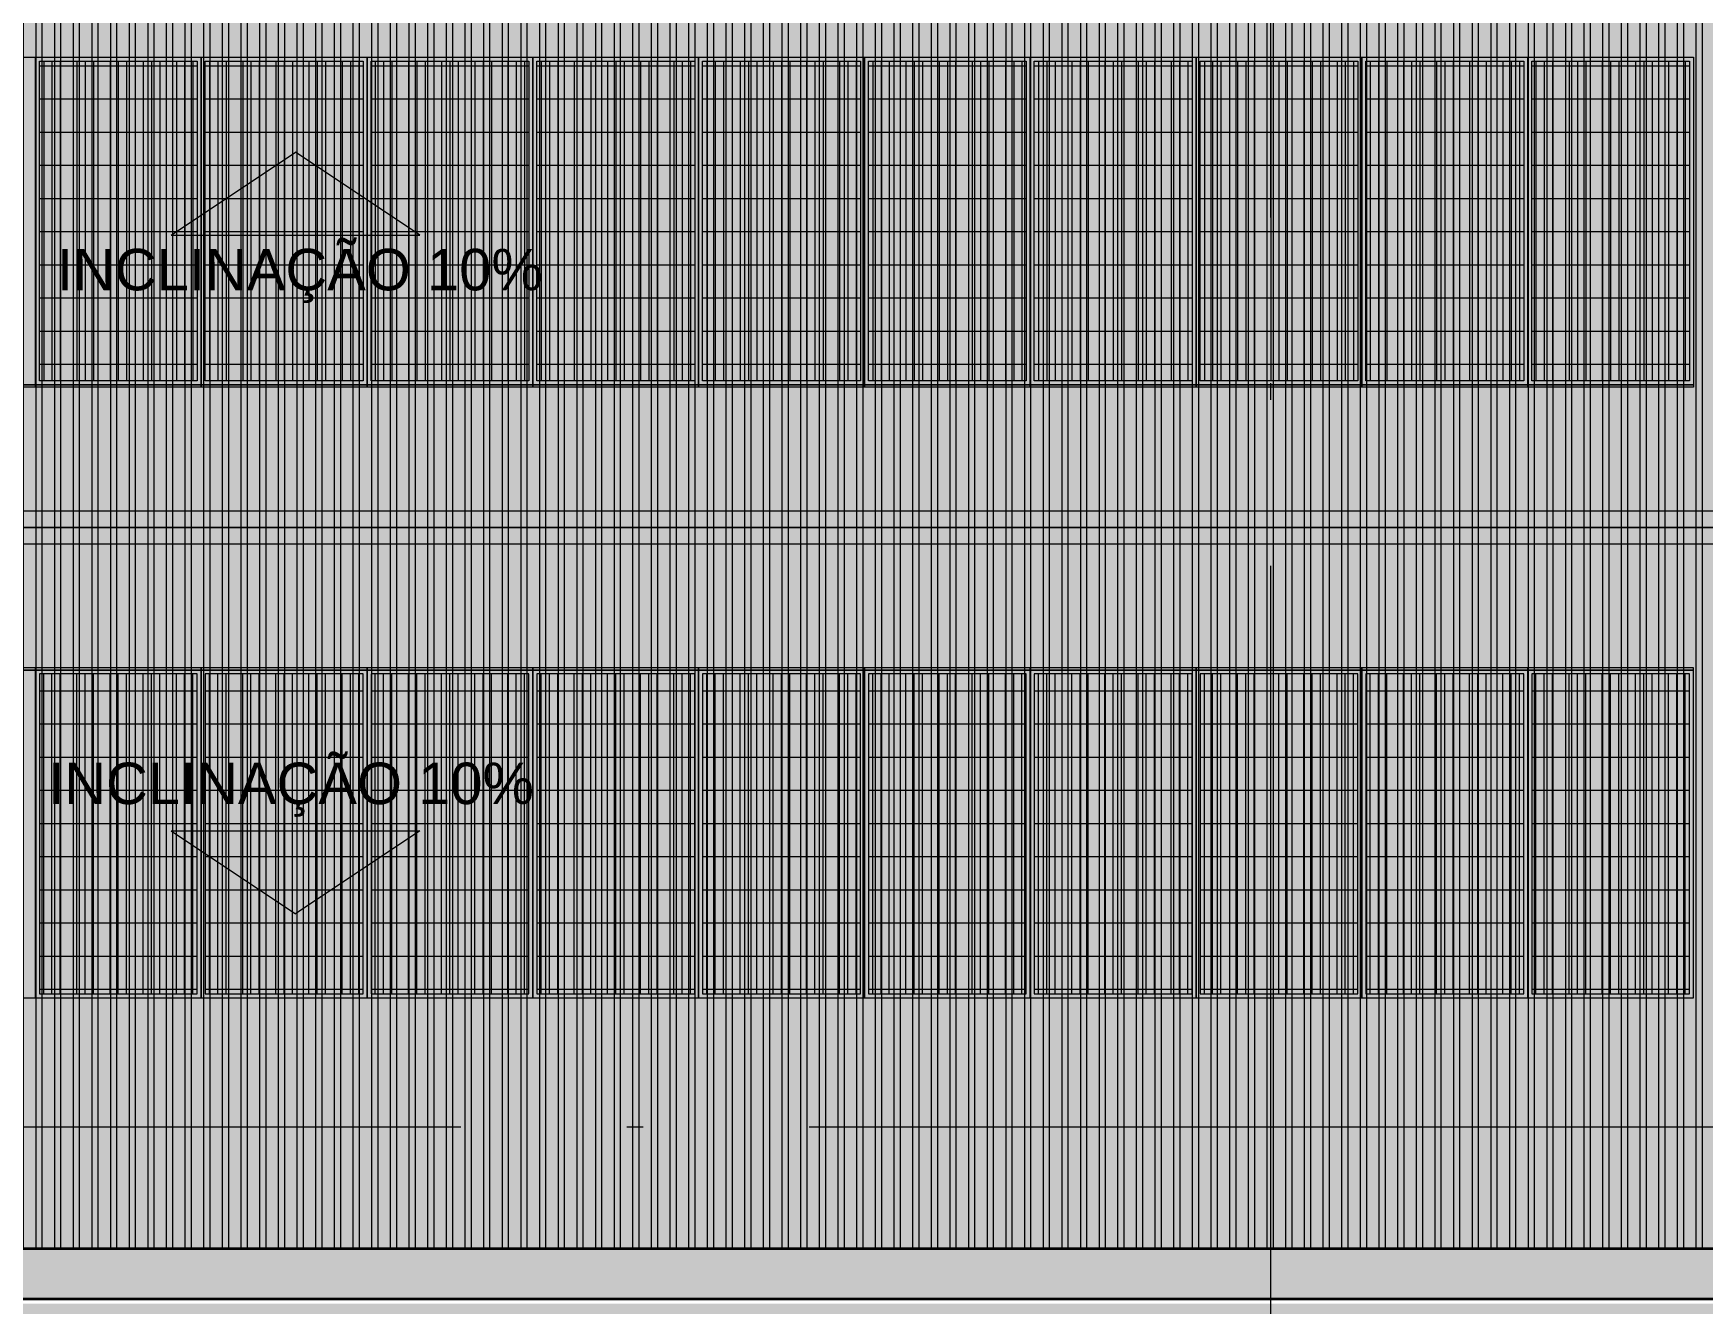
# Model space of a CAD drawing. Header units: metres. Extents: x -77 to -16.6, y -68.5 to -27.7.
# Drawn here: x -57.09 to -47.02, y -56.63 to -48.97 of the extents above; entities that cross this region are included whole.
import ezdxf

# ---------------------------------------------------------------- set-up
doc = ezdxf.new("R2010")
doc.units = ezdxf.units.M
doc.header["$MEASUREMENT"] = 0
doc.linetypes.add('Dot & Dashed', pattern=[0.012, 0.01, -0.001, 0, -0.001])
doc.linetypes.add('Wipeout_Contour', pattern=[1, 0, -1])
for name, color, linetype, lineweight in [('01_PLANTA COBERTURA_5_ESTRUTURA-COB.EST_Caneta_No__1', 7, 'Continuous', 35), ('01_PLANTA COBERTURA_5_ESTRUTURA-COB.EST_Caneta_No__15', 9, 'Continuous', 0), ('01_PLANTA COBERTURA_5_ESTRUTURA-COB.EST_Caneta_No__241', 7, 'Continuous', 13), ('01_PLANTA COBERTURA_5_ESTRUTURA-COB.EST_Caneta_No__98', 7, 'Continuous', 0), ('01_PLANTA COBERTURA_5_LAJES.EST_Caneta_No__96', 252, 'Continuous', 0), ('01_PLANTA COBERTURA_5_LAJES.EST_Caneta_No__99', 7, 'Continuous', 20), ('01_PLANTA COBERTURA_5_PAREDE CONSTRUIR_Caneta_No__241', 7, 'Continuous', 13)]:
    doc.layers.add(name, color=color, linetype=linetype, lineweight=lineweight)
for name, color, linetype, lineweight, true_color in [('01_PLANTA COBERTURA_5_ESTRUTURA-COB.EST_Caneta_No__13', 7, 'Continuous', 0, 0xaaaaaa), ('01_PLANTA COBERTURA_5_ESTRUTURA-COB.EST_Caneta_No__19', 7, 'Continuous', 0, 0xe9e9e9), ('01_PLANTA COBERTURA_5_ESTRUTURA-COB.EST_Caneta_No__9', 7, 'Continuous', 5, 0x020202), ('01_PLANTA COBERTURA_5_LAJES.EST_Caneta_No__18', 7, 'Continuous', 0, 0xdfdfdf), ('01_PLANTA COBERTURA_5_LAJES.EST_Caneta_No__19', 7, 'Continuous', 0, 0xe9e9e9)]:
    doc.layers.add(name, color=color, linetype=linetype, lineweight=lineweight, true_color=true_color)
doc.layers.add('01_PLANTA COBERTURA_5_PAREDE CONSTRUIR', color=7, linetype='Continuous')
doc.styles.add('GENERATED_STYLE_1', font='arial.ttf')
pattern_1 = [(90, (0, 0), (-0.1125, 0), []), (90, (-0.0375, 2e-18), (-0.1125, 0), [])]

msp = doc.modelspace()

# ---------------------------------------------------------------- hatches: boundary and pattern name
at = {"layer": '01_PLANTA COBERTURA_5_ESTRUTURA-COB.EST_Caneta_No__13', "linetype": 'Continuous', "lineweight": 0, "true_color": 0xaaaaaa}
h = msp.add_hatch(dxfattribs=at)
h.set_pattern_fill('Telha_cobertura_02_0005', color=253, style=0, pattern_type=2)
h.set_pattern_definition(pattern_1)
h.paths.add_polyline_path([(-45.814, -47.6), (-66.314, -47.6), (-66.314, -51.95), (-45.814, -51.95), (-45.814, -50.652), (-44.214, -50.652), (-44.214, -47.6)])
h = msp.add_hatch(dxfattribs=at)
h.set_pattern_fill('Telha_cobertura_02_0005', color=253, style=0, pattern_type=2)
h.set_pattern_definition(pattern_1)
h.paths.add_polyline_path([(-66.314, -51.95), (-66.314, -56.301), (-45.814, -56.301), (-44.214, -56.301), (-44.214, -52.551), (-45.814, -52.551), (-45.814, -51.95)])
at = {"layer": '01_PLANTA COBERTURA_5_ESTRUTURA-COB.EST_Caneta_No__15', "linetype": 'Continuous', "lineweight": 0}
for points in [[(-56.261, -50.188), (-54.761, -50.188), (-55.511, -49.688)], [(-56.261, -53.78), (-55.511, -54.28), (-54.761, -53.78)]]:
    msp.add_hatch(color=9, dxfattribs=at).paths.add_polyline_path(points)
at = {"layer": '01_PLANTA COBERTURA_5_ESTRUTURA-COB.EST_Caneta_No__19', "linetype": 'Continuous', "lineweight": 0, "true_color": 0xe9e9e9}
msp.add_hatch(color=254, dxfattribs=at).paths.add_polyline_path([(-66.314, -51.85), (-66.314, -52.05), (-45.814, -52.05), (-45.814, -51.85)])
at = {"layer": '01_PLANTA COBERTURA_5_LAJES.EST_Caneta_No__18', "linetype": 'Continuous', "lineweight": 0, "true_color": 0xdfdfdf}
h = msp.add_hatch(dxfattribs=at)
h.set_pattern_fill('Piso_Externo__0005', color=254, style=0, pattern_type=2)
h.set_pattern_definition([(45, (0, 0.6), (-0.1909188, 0.1909188), [0, -0.18, 0, -0.27]), (110, (0.6, 0.6), (0.253717, 0.09234544), [0, -0.132, 0, -0.228])])
h.paths.add_polyline_path([(-76.514, -65.102), (-73.814, -65.102, -0.414214), (-75.814, -67.102), (-66.814, -67.102, -0.414214), (-68.814, -65.102), (-68.814, -62.301), (-68.814, -45.4, -0.414214), (-66.514, -43.1), (-65.914, -43.1), (-65.914, -42.3), (-66.514, -42.3), (-66.514, -38.204), (-65.114, -38.204), (-65.114, -36.704), (-66.514, -36.704), (-66.514, -32.6), (-65.114, -32.6), (-56.714, -32.6), (-53.814, -32.6), (-44.014, -32.6), (-44.014, -42.3), (-53.814, -42.3), (-53.814, -47.1), (-44.014, -47.1), (-44.014, -50.852), (-45.614, -50.852), (-45.614, -52.351), (-44.014, -52.351), (-44.014, -60.301), (-48.916, -60.301), (-48.916, -61.101), (-44.361, -61.101), (-44.361, -67.102), (-44.014, -67.102), (-41.514, -67.102), (-41.514, -28.102), (-41.714, -28.102), (-41.714, -60.301), (-43.014, -60.301), (-43.014, -30.002), (-66.514, -30.002), (-66.514, -28.102), (-76.514, -28.102)])
h.paths.add_polyline_path([(-73.814, -45.102), (-76.314, -45.102), (-76.314, -43.089), (-75.798, -43.091, -0.414214), (-73.814, -45.088)], flags=0)
h.paths.add_polyline_path([(-73.814, -45.585, -0.009328), (-73.814, -45.66)], flags=0)
h.paths.add_polyline_path([(-52.814, -46.3), (-52.814, -43.1), (-44.014, -43.1), (-44.014, -46.3)], flags=0)
h.paths.add_polyline_path([(-67.714, -34.1), (-76.314, -34.1), (-76.314, -32.6), (-67.714, -32.6)], flags=0)
at = {"layer": '01_PLANTA COBERTURA_5_LAJES.EST_Caneta_No__19', "linetype": 'Continuous', "lineweight": 0, "true_color": 0xefefef}
msp.add_hatch(color=7, dxfattribs=at).paths.add_polyline_path([(-64.914, -47.3), (-66.314, -47.3), (-66.314, -60.101), (-56.514, -60.101), (-44.214, -60.101), (-44.214, -56.801), (-44.214, -52.552), (-45.814, -52.552), (-45.814, -50.652), (-44.214, -50.652), (-44.214, -47.3), (-45.814, -47.3), (-54.014, -47.3), (-54.014, -42.1), (-44.214, -42.1), (-44.214, -32.8), (-54.014, -32.8), (-56.514, -32.8), (-56.714, -32.8), (-64.914, -32.8), (-66.314, -32.8), (-66.314, -36.504), (-64.914, -36.504), (-64.914, -38.404), (-66.314, -38.404), (-66.314, -42.1), (-64.914, -42.1)])

# ---------------------------------------------------------------- linework, layer by layer
at = {"layer": '01_PLANTA COBERTURA_5_ESTRUTURA-COB.EST_Caneta_No__241', "color": 7, "linetype": 'Continuous', "lineweight": 13, "ltscale": 1000}
for p, q in [((-66.314, -51.85), (-45.814, -51.85)), ((-66.314, -52.05), (-45.814, -52.05))]:
    msp.add_line(p, q, dxfattribs=at)
at = {"layer": '01_PLANTA COBERTURA_5_ESTRUTURA-COB.EST_Caneta_No__9', "color": 18, "linetype": 'Continuous', "lineweight": 5, "ltscale": 1000, "true_color": 0x020202, "flags": 128}
for points in [[(-45.814, -47.6), (-66.314, -47.6), (-66.314, -51.95), (-45.814, -51.95), (-45.814, -50.652), (-44.214, -50.652), (-44.214, -47.6)], [(-66.314, -51.95), (-66.314, -56.301), (-45.814, -56.301), (-44.214, -56.301), (-44.214, -52.551), (-45.814, -52.551), (-45.814, -51.95)]]:
    msp.add_lwpolyline(points, close=True, dxfattribs=at)
at = {"layer": '01_PLANTA COBERTURA_5_ESTRUTURA-COB.EST_Caneta_No__98', "color": 7, "linetype": 'Continuous', "lineweight": 0, "ltscale": 1000}
for p, q in [((-56.261, -50.188), (-55.511, -49.688)), ((-54.761, -50.188), (-55.511, -49.688)), ((-56.261, -50.188), (-54.761, -50.188)), ((-56.261, -53.78), (-54.761, -53.78)), ((-56.261, -53.78), (-55.511, -54.28)), ((-54.761, -53.78), (-55.511, -54.28))]:
    msp.add_line(p, q, dxfattribs=at)
at = {"layer": '01_PLANTA COBERTURA_5_LAJES.EST_Caneta_No__96', "color": 252, "linetype": 'Continuous', "lineweight": 0, "ltscale": 1000}
for p, q in [((-57.055, -49.166), (-56.103, -49.166)), ((-57.029, -49.138), (-57.029, -51.066)), ((-56.979, -49.138), (-56.979, -51.066)), ((-56.929, -49.138), (-56.929, -51.066)), ((-56.829, -49.138), (-56.829, -51.066)), ((-56.779, -49.138), (-56.779, -51.066)), ((-56.729, -49.138), (-56.729, -51.066)), ((-56.629, -49.138), (-56.629, -51.066)), ((-56.579, -49.138), (-56.579, -51.066)), ((-56.529, -49.138), (-56.529, -51.066)), ((-56.429, -49.138), (-56.429, -51.066)), ((-56.379, -49.138), (-56.379, -51.066)), ((-56.329, -49.138), (-56.329, -51.066)), ((-56.229, -49.138), (-56.229, -51.066)), ((-56.179, -49.138), (-56.179, -51.066)), ((-56.129, -49.138), (-56.129, -51.066)), ((-56.055, -49.166), (-55.103, -49.166)), ((-56.029, -49.138), (-56.029, -51.066)), ((-55.979, -49.138), (-55.979, -51.066)), ((-55.929, -49.138), (-55.929, -51.066)), ((-55.829, -49.138), (-55.829, -51.066)), ((-55.779, -49.138), (-55.779, -51.066)), ((-55.729, -49.138), (-55.729, -51.066)), ((-55.629, -49.138), (-55.629, -51.066)), ((-55.579, -49.138), (-55.579, -51.066)), ((-55.529, -49.138), (-55.529, -51.066)), ((-55.429, -49.138), (-55.429, -51.066)), ((-55.379, -49.138), (-55.379, -51.066)), ((-55.329, -49.138), (-55.329, -51.066)), ((-55.229, -49.138), (-55.229, -51.066)), ((-55.179, -49.138), (-55.179, -51.066)), ((-55.129, -49.138), (-55.129, -51.066)), ((-55.055, -49.166), (-54.103, -49.166)), ((-55.029, -49.138), (-55.029, -51.066)), ((-54.979, -49.138), (-54.979, -51.066)), ((-54.929, -49.138), (-54.929, -51.066)), ((-54.829, -49.138), (-54.829, -51.066)), ((-54.779, -49.138), (-54.779, -51.066)), ((-54.729, -49.138), (-54.729, -51.066)), ((-54.629, -49.138), (-54.629, -51.066)), ((-54.579, -49.138), (-54.579, -51.066)), ((-54.529, -49.138), (-54.529, -51.066)), ((-54.429, -49.138), (-54.429, -51.066)), ((-54.379, -49.138), (-54.379, -51.066)), ((-54.329, -49.138), (-54.329, -51.066)), ((-54.229, -49.138), (-54.229, -51.066)), ((-54.179, -49.138), (-54.179, -51.066)), ((-54.129, -49.138), (-54.129, -51.066)), ((-54.055, -49.166), (-53.103, -49.166)), ((-54.029, -49.138), (-54.029, -51.066)), ((-53.979, -49.138), (-53.979, -51.066)), ((-53.929, -49.138), (-53.929, -51.066)), ((-53.829, -49.138), (-53.829, -51.066)), ((-53.779, -49.138), (-53.779, -51.066)), ((-53.729, -49.138), (-53.729, -51.066)), ((-53.629, -49.138), (-53.629, -51.066)), ((-53.579, -49.138), (-53.579, -51.066)), ((-53.529, -49.138), (-53.529, -51.066)), ((-53.429, -49.138), (-53.429, -51.066)), ((-53.379, -49.138), (-53.379, -51.066)), ((-53.329, -49.138), (-53.329, -51.066)), ((-53.229, -49.138), (-53.229, -51.066)), ((-53.179, -49.138), (-53.179, -51.066)), ((-53.129, -49.138), (-53.129, -51.066)), ((-53.055, -49.166), (-52.103, -49.166)), ((-53.029, -49.138), (-53.029, -51.066)), ((-52.979, -49.138), (-52.979, -51.066)), ((-52.929, -49.138), (-52.929, -51.066)), ((-52.829, -49.138), (-52.829, -51.066)), ((-52.779, -49.138), (-52.779, -51.066)), ((-52.729, -49.138), (-52.729, -51.066)), ((-52.629, -49.138), (-52.629, -51.066)), ((-52.579, -49.138), (-52.579, -51.066)), ((-52.529, -49.138), (-52.529, -51.066)), ((-52.429, -49.138), (-52.429, -51.066)), ((-52.379, -49.138), (-52.379, -51.066)), ((-52.329, -49.138), (-52.329, -51.066)), ((-52.229, -49.138), (-52.229, -51.066)), ((-52.179, -49.138), (-52.179, -51.066)), ((-52.129, -49.138), (-52.129, -51.066)), ((-52.055, -49.166), (-51.103, -49.166)), ((-52.029, -49.138), (-52.029, -51.066)), ((-51.979, -49.138), (-51.979, -51.066)), ((-51.929, -49.138), (-51.929, -51.066)), ((-51.829, -49.138), (-51.829, -51.066)), ((-51.779, -49.138), (-51.779, -51.066)), ((-51.729, -49.138), (-51.729, -51.066)), ((-51.629, -49.138), (-51.629, -51.066)), ((-51.579, -49.138), (-51.579, -51.066)), ((-51.529, -49.138), (-51.529, -51.066)), ((-51.429, -49.138), (-51.429, -51.066)), ((-51.379, -49.138), (-51.379, -51.066)), ((-51.329, -49.138), (-51.329, -51.066)), ((-51.229, -49.138), (-51.229, -51.066)), ((-51.179, -49.138), (-51.179, -51.066)), ((-51.129, -49.138), (-51.129, -51.066)), ((-51.055, -49.166), (-50.103, -49.166)), ((-51.029, -49.138), (-51.029, -51.066)), ((-50.979, -49.138), (-50.979, -51.066)), ((-50.929, -49.138), (-50.929, -51.066)), ((-50.829, -49.138), (-50.829, -51.066)), ((-50.779, -49.138), (-50.779, -51.066)), ((-50.729, -49.138), (-50.729, -51.066)), ((-50.629, -49.138), (-50.629, -51.066)), ((-50.579, -49.138), (-50.579, -51.066)), ((-50.529, -49.138), (-50.529, -51.066)), ((-50.429, -49.138), (-50.429, -51.066)), ((-50.379, -49.138), (-50.379, -51.066)), ((-50.329, -49.138), (-50.329, -51.066)), ((-50.229, -49.138), (-50.229, -51.066)), ((-50.179, -49.138), (-50.179, -51.066)), ((-50.129, -49.138), (-50.129, -51.066)), ((-50.055, -49.166), (-49.103, -49.166)), ((-50.029, -49.138), (-50.029, -51.066)), ((-49.979, -49.138), (-49.979, -51.066)), ((-49.929, -49.138), (-49.929, -51.066)), ((-49.829, -49.138), (-49.829, -51.066)), ((-49.779, -49.138), (-49.779, -51.066)), ((-49.729, -49.138), (-49.729, -51.066)), ((-49.629, -49.138), (-49.629, -51.066)), ((-49.579, -49.138), (-49.579, -51.066)), ((-49.529, -49.138), (-49.529, -51.066)), ((-49.429, -49.138), (-49.429, -51.066)), ((-49.379, -49.138), (-49.379, -51.066)), ((-49.329, -49.138), (-49.329, -51.066)), ((-49.229, -49.138), (-49.229, -51.066)), ((-49.179, -49.138), (-49.179, -51.066)), ((-49.129, -49.138), (-49.129, -51.066)), ((-49.055, -49.166), (-48.103, -49.166)), ((-49.029, -49.138), (-49.029, -51.066)), ((-48.979, -49.138), (-48.979, -51.066)), ((-48.929, -49.138), (-48.929, -51.066)), ((-48.829, -49.138), (-48.829, -51.066)), ((-48.779, -49.138), (-48.779, -51.066)), ((-48.729, -49.138), (-48.729, -51.066)), ((-48.629, -49.138), (-48.629, -51.066)), ((-48.579, -49.138), (-48.579, -51.066)), ((-48.529, -49.138), (-48.529, -51.066)), ((-48.429, -49.138), (-48.429, -51.066)), ((-48.379, -49.138), (-48.379, -51.066)), ((-48.329, -49.138), (-48.329, -51.066)), ((-48.229, -49.138), (-48.229, -51.066)), ((-48.179, -49.138), (-48.179, -51.066)), ((-48.129, -49.138), (-48.129, -51.066)), ((-48.055, -49.166), (-47.103, -49.166)), ((-48.029, -49.138), (-48.029, -51.066)), ((-47.979, -49.138), (-47.979, -51.066)), ((-47.929, -49.138), (-47.929, -51.066)), ((-47.829, -49.138), (-47.829, -51.066)), ((-47.779, -49.138), (-47.779, -51.066)), ((-47.729, -49.138), (-47.729, -51.066)), ((-47.629, -49.138), (-47.629, -51.066)), ((-47.579, -49.138), (-47.579, -51.066)), ((-47.529, -49.138), (-47.529, -51.066)), ((-47.429, -49.138), (-47.429, -51.066)), ((-47.379, -49.138), (-47.379, -51.066)), ((-47.329, -49.138), (-47.329, -51.066)), ((-47.229, -49.138), (-47.229, -51.066)), ((-47.179, -49.138), (-47.179, -51.066)), ((-47.129, -49.138), (-47.129, -51.066)), ((-57.055, -49.366), (-56.103, -49.366)), ((-56.055, -49.366), (-55.103, -49.366)), ((-55.055, -49.366), (-54.103, -49.366)), ((-54.055, -49.366), (-53.103, -49.366)), ((-53.055, -49.366), (-52.103, -49.366)), ((-52.055, -49.366), (-51.103, -49.366)), ((-51.055, -49.366), (-50.103, -49.366)), ((-50.055, -49.366), (-49.103, -49.366)), ((-49.055, -49.366), (-48.103, -49.366)), ((-48.055, -49.366), (-47.103, -49.366)), ((-57.055, -49.566), (-56.103, -49.566)), ((-56.055, -49.566), (-55.103, -49.566)), ((-55.055, -49.566), (-54.103, -49.566)), ((-54.055, -49.566), (-53.103, -49.566)), ((-53.055, -49.566), (-52.103, -49.566)), ((-52.055, -49.566), (-51.103, -49.566)), ((-51.055, -49.566), (-50.103, -49.566)), ((-50.055, -49.566), (-49.103, -49.566)), ((-49.055, -49.566), (-48.103, -49.566)), ((-48.055, -49.566), (-47.103, -49.566)), ((-57.055, -49.766), (-56.103, -49.766)), ((-56.055, -49.766), (-55.103, -49.766)), ((-55.055, -49.766), (-54.103, -49.766)), ((-54.055, -49.766), (-53.103, -49.766)), ((-53.055, -49.766), (-52.103, -49.766)), ((-52.055, -49.766), (-51.103, -49.766)), ((-51.055, -49.766), (-50.103, -49.766)), ((-50.055, -49.766), (-49.103, -49.766)), ((-49.055, -49.766), (-48.103, -49.766)), ((-48.055, -49.766), (-47.103, -49.766)), ((-57.055, -49.966), (-56.103, -49.966)), ((-56.055, -49.966), (-55.103, -49.966)), ((-55.055, -49.966), (-54.103, -49.966)), ((-54.055, -49.966), (-53.103, -49.966)), ((-53.055, -49.966), (-52.103, -49.966)), ((-52.055, -49.966), (-51.103, -49.966)), ((-51.055, -49.966), (-50.103, -49.966)), ((-50.055, -49.966), (-49.103, -49.966)), ((-49.055, -49.966), (-48.103, -49.966)), ((-48.055, -49.966), (-47.103, -49.966)), ((-57.055, -50.166), (-56.103, -50.166)), ((-56.055, -50.166), (-55.103, -50.166)), ((-55.055, -50.166), (-54.103, -50.166)), ((-54.055, -50.166), (-53.103, -50.166)), ((-53.055, -50.166), (-52.103, -50.166)), ((-52.055, -50.166), (-51.103, -50.166)), ((-51.055, -50.166), (-50.103, -50.166)), ((-50.055, -50.166), (-49.103, -50.166)), ((-49.055, -50.166), (-48.103, -50.166)), ((-48.055, -50.166), (-47.103, -50.166)), ((-57.055, -50.366), (-56.103, -50.366)), ((-56.055, -50.366), (-55.103, -50.366)), ((-55.055, -50.366), (-54.103, -50.366)), ((-54.055, -50.366), (-53.103, -50.366)), ((-53.055, -50.366), (-52.103, -50.366)), ((-52.055, -50.366), (-51.103, -50.366)), ((-51.055, -50.366), (-50.103, -50.366)), ((-50.055, -50.366), (-49.103, -50.366)), ((-49.055, -50.366), (-48.103, -50.366)), ((-48.055, -50.366), (-47.103, -50.366)), ((-57.055, -50.566), (-56.103, -50.566)), ((-56.055, -50.566), (-55.103, -50.566)), ((-55.055, -50.566), (-54.103, -50.566)), ((-54.055, -50.566), (-53.103, -50.566)), ((-53.055, -50.566), (-52.103, -50.566)), ((-52.055, -50.566), (-51.103, -50.566)), ((-51.055, -50.566), (-50.103, -50.566)), ((-50.055, -50.566), (-49.103, -50.566)), ((-49.055, -50.566), (-48.103, -50.566)), ((-48.055, -50.566), (-47.103, -50.566)), ((-57.055, -50.766), (-56.103, -50.766)), ((-56.055, -50.766), (-55.103, -50.766)), ((-55.055, -50.766), (-54.103, -50.766)), ((-54.055, -50.766), (-53.103, -50.766)), ((-53.055, -50.766), (-52.103, -50.766)), ((-52.055, -50.766), (-51.103, -50.766)), ((-51.055, -50.766), (-50.103, -50.766)), ((-50.055, -50.766), (-49.103, -50.766)), ((-49.055, -50.766), (-48.103, -50.766)), ((-48.055, -50.766), (-47.103, -50.766)), ((-57.055, -50.966), (-56.103, -50.966)), ((-56.055, -50.966), (-55.103, -50.966)), ((-55.055, -50.966), (-54.103, -50.966)), ((-54.055, -50.966), (-53.103, -50.966)), ((-53.055, -50.966), (-52.103, -50.966)), ((-52.055, -50.966), (-51.103, -50.966)), ((-51.055, -50.966), (-50.103, -50.966)), ((-50.055, -50.966), (-49.103, -50.966)), ((-49.055, -50.966), (-48.103, -50.966)), ((-48.055, -50.966), (-47.103, -50.966)), ((-57.029, -54.762), (-57.029, -52.834)), ((-56.979, -54.762), (-56.979, -52.834)), ((-56.929, -54.762), (-56.929, -52.834)), ((-56.829, -54.762), (-56.829, -52.834)), ((-56.779, -54.762), (-56.779, -52.834)), ((-56.729, -54.762), (-56.729, -52.834)), ((-56.629, -54.762), (-56.629, -52.834)), ((-56.579, -54.762), (-56.579, -52.834)), ((-56.529, -54.762), (-56.529, -52.834)), ((-56.429, -54.762), (-56.429, -52.834)), ((-56.379, -54.762), (-56.379, -52.834)), ((-56.329, -54.762), (-56.329, -52.834)), ((-56.229, -54.762), (-56.229, -52.834)), ((-56.179, -54.762), (-56.179, -52.834)), ((-56.129, -54.762), (-56.129, -52.834)), ((-56.029, -54.762), (-56.029, -52.834)), ((-55.979, -54.762), (-55.979, -52.834)), ((-55.929, -54.762), (-55.929, -52.834)), ((-55.829, -54.762), (-55.829, -52.834)), ((-55.779, -54.762), (-55.779, -52.834)), ((-55.729, -54.762), (-55.729, -52.834)), ((-55.629, -54.762), (-55.629, -52.834)), ((-55.579, -54.762), (-55.579, -52.834)), ((-55.529, -54.762), (-55.529, -52.834)), ((-55.429, -54.762), (-55.429, -52.834)), ((-55.379, -54.762), (-55.379, -52.834)), ((-55.329, -54.762), (-55.329, -52.834)), ((-55.229, -54.762), (-55.229, -52.834)), ((-55.179, -54.762), (-55.179, -52.834)), ((-55.129, -54.762), (-55.129, -52.834)), ((-55.029, -54.762), (-55.029, -52.834)), ((-54.979, -54.762), (-54.979, -52.834)), ((-54.929, -54.762), (-54.929, -52.834)), ((-54.829, -54.762), (-54.829, -52.834)), ((-54.779, -54.762), (-54.779, -52.834)), ((-54.729, -54.762), (-54.729, -52.834)), ((-54.629, -54.762), (-54.629, -52.834)), ((-54.579, -54.762), (-54.579, -52.834)), ((-54.529, -54.762), (-54.529, -52.834)), ((-54.429, -54.762), (-54.429, -52.834)), ((-54.379, -54.762), (-54.379, -52.834)), ((-54.329, -54.762), (-54.329, -52.834)), ((-54.229, -54.762), (-54.229, -52.834)), ((-54.179, -54.762), (-54.179, -52.834)), ((-54.129, -54.762), (-54.129, -52.834)), ((-54.029, -54.762), (-54.029, -52.834)), ((-53.979, -54.762), (-53.979, -52.834)), ((-53.929, -54.762), (-53.929, -52.834)), ((-53.829, -54.762), (-53.829, -52.834)), ((-53.779, -54.762), (-53.779, -52.834)), ((-53.729, -54.762), (-53.729, -52.834)), ((-53.629, -54.762), (-53.629, -52.834)), ((-53.579, -54.762), (-53.579, -52.834)), ((-53.529, -54.762), (-53.529, -52.834)), ((-53.429, -54.762), (-53.429, -52.834)), ((-53.379, -54.762), (-53.379, -52.834)), ((-53.329, -54.762), (-53.329, -52.834)), ((-53.229, -54.762), (-53.229, -52.834)), ((-53.179, -54.762), (-53.179, -52.834)), ((-53.129, -54.762), (-53.129, -52.834)), ((-53.029, -54.762), (-53.029, -52.834)), ((-52.979, -54.762), (-52.979, -52.834)), ((-52.929, -54.762), (-52.929, -52.834)), ((-52.829, -54.762), (-52.829, -52.834)), ((-52.779, -54.762), (-52.779, -52.834)), ((-52.729, -54.762), (-52.729, -52.834)), ((-52.629, -54.762), (-52.629, -52.834)), ((-52.579, -54.762), (-52.579, -52.834)), ((-52.529, -54.762), (-52.529, -52.834)), ((-52.429, -54.762), (-52.429, -52.834)), ((-52.379, -54.762), (-52.379, -52.834)), ((-52.329, -54.762), (-52.329, -52.834)), ((-52.229, -54.762), (-52.229, -52.834)), ((-52.179, -54.762), (-52.179, -52.834)), ((-52.129, -54.762), (-52.129, -52.834)), ((-52.029, -54.762), (-52.029, -52.834)), ((-51.979, -54.762), (-51.979, -52.834)), ((-51.929, -54.762), (-51.929, -52.834)), ((-51.829, -54.762), (-51.829, -52.834)), ((-51.779, -54.762), (-51.779, -52.834)), ((-51.729, -54.762), (-51.729, -52.834)), ((-51.629, -54.762), (-51.629, -52.834)), ((-51.579, -54.762), (-51.579, -52.834)), ((-51.529, -54.762), (-51.529, -52.834)), ((-51.429, -54.762), (-51.429, -52.834)), ((-51.379, -54.762), (-51.379, -52.834)), ((-51.329, -54.762), (-51.329, -52.834)), ((-51.229, -54.762), (-51.229, -52.834)), ((-51.179, -54.762), (-51.179, -52.834)), ((-51.129, -54.762), (-51.129, -52.834)), ((-51.029, -54.762), (-51.029, -52.834)), ((-50.979, -54.762), (-50.979, -52.834)), ((-50.929, -54.762), (-50.929, -52.834)), ((-50.829, -54.762), (-50.829, -52.834)), ((-50.779, -54.762), (-50.779, -52.834)), ((-50.729, -54.762), (-50.729, -52.834)), ((-50.629, -54.762), (-50.629, -52.834)), ((-50.579, -54.762), (-50.579, -52.834)), ((-50.529, -54.762), (-50.529, -52.834)), ((-50.429, -54.762), (-50.429, -52.834)), ((-50.379, -54.762), (-50.379, -52.834)), ((-50.329, -54.762), (-50.329, -52.834)), ((-50.229, -54.762), (-50.229, -52.834)), ((-50.179, -54.762), (-50.179, -52.834)), ((-50.129, -54.762), (-50.129, -52.834)), ((-50.029, -54.762), (-50.029, -52.834)), ((-49.979, -54.762), (-49.979, -52.834)), ((-49.929, -54.762), (-49.929, -52.834)), ((-49.829, -54.762), (-49.829, -52.834)), ((-49.779, -54.762), (-49.779, -52.834)), ((-49.729, -54.762), (-49.729, -52.834)), ((-49.629, -54.762), (-49.629, -52.834)), ((-49.579, -54.762), (-49.579, -52.834)), ((-49.529, -54.762), (-49.529, -52.834)), ((-49.429, -54.762), (-49.429, -52.834)), ((-49.379, -54.762), (-49.379, -52.834)), ((-49.329, -54.762), (-49.329, -52.834)), ((-49.229, -54.762), (-49.229, -52.834)), ((-49.179, -54.762), (-49.179, -52.834)), ((-49.129, -54.762), (-49.129, -52.834)), ((-49.029, -54.762), (-49.029, -52.834)), ((-48.979, -54.762), (-48.979, -52.834)), ((-48.929, -54.762), (-48.929, -52.834)), ((-48.829, -54.762), (-48.829, -52.834)), ((-48.779, -54.762), (-48.779, -52.834)), ((-48.729, -54.762), (-48.729, -52.834)), ((-48.629, -54.762), (-48.629, -52.834)), ((-48.579, -54.762), (-48.579, -52.834)), ((-48.529, -54.762), (-48.529, -52.834)), ((-48.429, -54.762), (-48.429, -52.834)), ((-48.379, -54.762), (-48.379, -52.834)), ((-48.329, -54.762), (-48.329, -52.834)), ((-48.229, -54.762), (-48.229, -52.834)), ((-48.179, -54.762), (-48.179, -52.834)), ((-48.129, -54.762), (-48.129, -52.834)), ((-48.029, -54.762), (-48.029, -52.834)), ((-47.979, -54.762), (-47.979, -52.834)), ((-47.929, -54.762), (-47.929, -52.834)), ((-47.829, -54.762), (-47.829, -52.834)), ((-47.779, -54.762), (-47.779, -52.834)), ((-47.729, -54.762), (-47.729, -52.834)), ((-47.629, -54.762), (-47.629, -52.834)), ((-47.579, -54.762), (-47.579, -52.834)), ((-47.529, -54.762), (-47.529, -52.834)), ((-47.429, -54.762), (-47.429, -52.834)), ((-47.379, -54.762), (-47.379, -52.834)), ((-47.329, -54.762), (-47.329, -52.834)), ((-47.229, -54.762), (-47.229, -52.834)), ((-47.179, -54.762), (-47.179, -52.834)), ((-47.129, -54.762), (-47.129, -52.834)), ((-57.055, -52.935), (-56.103, -52.935)), ((-56.055, -52.935), (-55.103, -52.935)), ((-55.055, -52.935), (-54.103, -52.935)), ((-54.055, -52.935), (-53.103, -52.935)), ((-53.055, -52.935), (-52.103, -52.935)), ((-52.055, -52.935), (-51.103, -52.935)), ((-51.055, -52.935), (-50.103, -52.935)), ((-50.055, -52.935), (-49.103, -52.935)), ((-49.055, -52.935), (-48.103, -52.935)), ((-48.055, -52.935), (-47.103, -52.935)), ((-57.055, -53.135), (-56.103, -53.135)), ((-56.055, -53.135), (-55.103, -53.135)), ((-55.055, -53.135), (-54.103, -53.135)), ((-54.055, -53.135), (-53.103, -53.135)), ((-53.055, -53.135), (-52.103, -53.135)), ((-52.055, -53.135), (-51.103, -53.135)), ((-51.055, -53.135), (-50.103, -53.135)), ((-50.055, -53.135), (-49.103, -53.135)), ((-49.055, -53.135), (-48.103, -53.135)), ((-48.055, -53.135), (-47.103, -53.135)), ((-57.055, -53.335), (-56.103, -53.335)), ((-56.055, -53.335), (-55.103, -53.335)), ((-55.055, -53.335), (-54.103, -53.335)), ((-54.055, -53.335), (-53.103, -53.335)), ((-53.055, -53.335), (-52.103, -53.335)), ((-52.055, -53.335), (-51.103, -53.335)), ((-51.055, -53.335), (-50.103, -53.335)), ((-50.055, -53.335), (-49.103, -53.335)), ((-49.055, -53.335), (-48.103, -53.335)), ((-48.055, -53.335), (-47.103, -53.335)), ((-57.055, -53.535), (-56.103, -53.535)), ((-56.055, -53.535), (-55.103, -53.535)), ((-55.055, -53.535), (-54.103, -53.535)), ((-54.055, -53.535), (-53.103, -53.535)), ((-53.055, -53.535), (-52.103, -53.535)), ((-52.055, -53.535), (-51.103, -53.535)), ((-51.055, -53.535), (-50.103, -53.535)), ((-50.055, -53.535), (-49.103, -53.535)), ((-49.055, -53.535), (-48.103, -53.535)), ((-48.055, -53.535), (-47.103, -53.535)), ((-57.055, -53.735), (-56.103, -53.735)), ((-56.055, -53.735), (-55.103, -53.735)), ((-55.055, -53.735), (-54.103, -53.735)), ((-54.055, -53.735), (-53.103, -53.735)), ((-53.055, -53.735), (-52.103, -53.735)), ((-52.055, -53.735), (-51.103, -53.735)), ((-51.055, -53.735), (-50.103, -53.735)), ((-50.055, -53.735), (-49.103, -53.735)), ((-49.055, -53.735), (-48.103, -53.735)), ((-48.055, -53.735), (-47.103, -53.735)), ((-57.055, -53.935), (-56.103, -53.935)), ((-56.055, -53.935), (-55.103, -53.935)), ((-55.055, -53.935), (-54.103, -53.935)), ((-54.055, -53.935), (-53.103, -53.935)), ((-53.055, -53.935), (-52.103, -53.935)), ((-52.055, -53.935), (-51.103, -53.935)), ((-51.055, -53.935), (-50.103, -53.935)), ((-50.055, -53.935), (-49.103, -53.935)), ((-49.055, -53.935), (-48.103, -53.935)), ((-48.055, -53.935), (-47.103, -53.935)), ((-57.055, -54.135), (-56.103, -54.135)), ((-56.055, -54.135), (-55.103, -54.135)), ((-55.055, -54.135), (-54.103, -54.135)), ((-54.055, -54.135), (-53.103, -54.135)), ((-53.055, -54.135), (-52.103, -54.135)), ((-52.055, -54.135), (-51.103, -54.135)), ((-51.055, -54.135), (-50.103, -54.135)), ((-50.055, -54.135), (-49.103, -54.135)), ((-49.055, -54.135), (-48.103, -54.135)), ((-48.055, -54.135), (-47.103, -54.135)), ((-57.055, -54.335), (-56.103, -54.335)), ((-56.055, -54.335), (-55.103, -54.335)), ((-55.055, -54.335), (-54.103, -54.335)), ((-54.055, -54.335), (-53.103, -54.335)), ((-53.055, -54.335), (-52.103, -54.335)), ((-52.055, -54.335), (-51.103, -54.335)), ((-51.055, -54.335), (-50.103, -54.335)), ((-50.055, -54.335), (-49.103, -54.335)), ((-49.055, -54.335), (-48.103, -54.335)), ((-48.055, -54.335), (-47.103, -54.335)), ((-57.055, -54.535), (-56.103, -54.535)), ((-56.055, -54.535), (-55.103, -54.535)), ((-55.055, -54.535), (-54.103, -54.535)), ((-54.055, -54.535), (-53.103, -54.535)), ((-53.055, -54.535), (-52.103, -54.535)), ((-52.055, -54.535), (-51.103, -54.535)), ((-51.055, -54.535), (-50.103, -54.535)), ((-50.055, -54.535), (-49.103, -54.535)), ((-49.055, -54.535), (-48.103, -54.535)), ((-48.055, -54.535), (-47.103, -54.535)), ((-57.055, -54.735), (-56.103, -54.735)), ((-56.055, -54.735), (-55.103, -54.735)), ((-55.055, -54.735), (-54.103, -54.735)), ((-54.055, -54.735), (-53.103, -54.735)), ((-53.055, -54.735), (-52.103, -54.735)), ((-52.055, -54.735), (-51.103, -54.735)), ((-51.055, -54.735), (-50.103, -54.735)), ((-50.055, -54.735), (-49.103, -54.735)), ((-49.055, -54.735), (-48.103, -54.735)), ((-48.055, -54.735), (-47.103, -54.735))]:
    msp.add_line(p, q, dxfattribs=at)
at = {"layer": '01_PLANTA COBERTURA_5_LAJES.EST_Caneta_No__96', "color": 252, "linetype": 'Continuous', "lineweight": 0, "ltscale": 1000, "flags": 128}
for points in [[(-58.079, -49.114), (-57.079, -49.114), (-57.079, -51.09), (-58.079, -51.09)], [(-57.079, -49.114), (-56.079, -49.114), (-56.079, -51.09), (-57.079, -51.09)], [(-56.079, -49.114), (-55.079, -49.114), (-55.079, -51.09), (-56.079, -51.09)], [(-55.079, -49.114), (-54.079, -49.114), (-54.079, -51.09), (-55.079, -51.09)], [(-54.079, -49.114), (-53.079, -49.114), (-53.079, -51.09), (-54.079, -51.09)], [(-53.079, -49.114), (-52.079, -49.114), (-52.079, -51.09), (-53.079, -51.09)], [(-52.079, -49.114), (-51.079, -49.114), (-51.079, -51.09), (-52.079, -51.09)], [(-51.079, -49.114), (-50.079, -49.114), (-50.079, -51.09), (-51.079, -51.09)], [(-50.079, -49.114), (-49.079, -49.114), (-49.079, -51.09), (-50.079, -51.09)], [(-49.079, -49.114), (-48.079, -49.114), (-48.079, -51.09), (-49.079, -51.09)], [(-48.079, -49.114), (-47.079, -49.114), (-47.079, -51.09), (-48.079, -51.09)], [(-57.055, -49.138), (-56.103, -49.138), (-56.103, -51.066), (-57.055, -51.066)], [(-56.055, -49.138), (-55.103, -49.138), (-55.103, -51.066), (-56.055, -51.066)], [(-55.055, -49.138), (-54.103, -49.138), (-54.103, -51.066), (-55.055, -51.066)], [(-54.055, -49.138), (-53.103, -49.138), (-53.103, -51.066), (-54.055, -51.066)], [(-53.055, -49.138), (-52.103, -49.138), (-52.103, -51.066), (-53.055, -51.066)], [(-52.055, -49.138), (-51.103, -49.138), (-51.103, -51.066), (-52.055, -51.066)], [(-51.055, -49.138), (-50.103, -49.138), (-50.103, -51.066), (-51.055, -51.066)], [(-50.055, -49.138), (-49.103, -49.138), (-49.103, -51.066), (-50.055, -51.066)], [(-49.055, -49.138), (-48.103, -49.138), (-48.103, -51.066), (-49.055, -51.066)], [(-48.055, -49.138), (-47.103, -49.138), (-47.103, -51.066), (-48.055, -51.066)], [(-58.079, -51.09), (-57.079, -51.09), (-57.079, -51.104), (-58.079, -51.104)], [(-57.079, -51.09), (-56.079, -51.09), (-56.079, -51.104), (-57.079, -51.104)], [(-56.079, -51.09), (-55.079, -51.09), (-55.079, -51.104), (-56.079, -51.104)], [(-55.079, -51.09), (-54.079, -51.09), (-54.079, -51.104), (-55.079, -51.104)], [(-54.079, -51.09), (-53.079, -51.09), (-53.079, -51.104), (-54.079, -51.104)], [(-53.079, -51.09), (-52.079, -51.09), (-52.079, -51.104), (-53.079, -51.104)], [(-52.079, -51.09), (-51.079, -51.09), (-51.079, -51.104), (-52.079, -51.104)], [(-51.079, -51.09), (-50.079, -51.09), (-50.079, -51.104), (-51.079, -51.104)], [(-50.079, -51.09), (-49.079, -51.09), (-49.079, -51.104), (-50.079, -51.104)], [(-49.079, -51.09), (-48.079, -51.09), (-48.079, -51.104), (-49.079, -51.104)], [(-48.079, -51.09), (-47.079, -51.09), (-47.079, -51.104), (-48.079, -51.104)], [(-58.079, -52.81), (-57.079, -52.81), (-57.079, -52.796), (-58.079, -52.796)], [(-58.079, -54.786), (-57.079, -54.786), (-57.079, -52.81), (-58.079, -52.81)], [(-57.079, -52.81), (-56.079, -52.81), (-56.079, -52.796), (-57.079, -52.796)], [(-57.079, -54.786), (-56.079, -54.786), (-56.079, -52.81), (-57.079, -52.81)], [(-57.055, -54.762), (-56.103, -54.762), (-56.103, -52.834), (-57.055, -52.834)], [(-56.079, -52.81), (-55.079, -52.81), (-55.079, -52.796), (-56.079, -52.796)], [(-56.079, -54.786), (-55.079, -54.786), (-55.079, -52.81), (-56.079, -52.81)], [(-56.055, -54.762), (-55.103, -54.762), (-55.103, -52.834), (-56.055, -52.834)], [(-55.079, -52.81), (-54.079, -52.81), (-54.079, -52.796), (-55.079, -52.796)], [(-55.079, -54.786), (-54.079, -54.786), (-54.079, -52.81), (-55.079, -52.81)], [(-55.055, -54.762), (-54.103, -54.762), (-54.103, -52.834), (-55.055, -52.834)], [(-54.079, -52.81), (-53.079, -52.81), (-53.079, -52.796), (-54.079, -52.796)], [(-54.079, -54.786), (-53.079, -54.786), (-53.079, -52.81), (-54.079, -52.81)], [(-54.055, -54.762), (-53.103, -54.762), (-53.103, -52.834), (-54.055, -52.834)], [(-53.079, -52.81), (-52.079, -52.81), (-52.079, -52.796), (-53.079, -52.796)], [(-53.079, -54.786), (-52.079, -54.786), (-52.079, -52.81), (-53.079, -52.81)], [(-53.055, -54.762), (-52.103, -54.762), (-52.103, -52.834), (-53.055, -52.834)], [(-52.079, -52.81), (-51.079, -52.81), (-51.079, -52.796), (-52.079, -52.796)], [(-52.079, -54.786), (-51.079, -54.786), (-51.079, -52.81), (-52.079, -52.81)], [(-52.055, -54.762), (-51.103, -54.762), (-51.103, -52.834), (-52.055, -52.834)], [(-51.079, -52.81), (-50.079, -52.81), (-50.079, -52.796), (-51.079, -52.796)], [(-51.079, -54.786), (-50.079, -54.786), (-50.079, -52.81), (-51.079, -52.81)], [(-51.055, -54.762), (-50.103, -54.762), (-50.103, -52.834), (-51.055, -52.834)], [(-50.079, -52.81), (-49.079, -52.81), (-49.079, -52.796), (-50.079, -52.796)], [(-50.079, -54.786), (-49.079, -54.786), (-49.079, -52.81), (-50.079, -52.81)], [(-50.055, -54.762), (-49.103, -54.762), (-49.103, -52.834), (-50.055, -52.834)], [(-49.079, -52.81), (-48.079, -52.81), (-48.079, -52.796), (-49.079, -52.796)], [(-49.079, -54.786), (-48.079, -54.786), (-48.079, -52.81), (-49.079, -52.81)], [(-49.055, -54.762), (-48.103, -54.762), (-48.103, -52.834), (-49.055, -52.834)], [(-48.079, -52.81), (-47.079, -52.81), (-47.079, -52.796), (-48.079, -52.796)], [(-48.079, -54.786), (-47.079, -54.786), (-47.079, -52.81), (-48.079, -52.81)], [(-48.055, -54.762), (-47.103, -54.762), (-47.103, -52.834), (-48.055, -52.834)]]:
    msp.add_lwpolyline(points, close=True, dxfattribs=at)
at = {"layer": '01_PLANTA COBERTURA_5_LAJES.EST_Caneta_No__99', "color": 7, "linetype": 'Dot & Dashed', "lineweight": 20, "ltscale": 1000}
msp.add_line((-76.613, -55.564), (-41.431, -55.564), dxfattribs=at)

# ---------------------------------------------------------------- texts
at = {"layer": '01_PLANTA COBERTURA_5_ESTRUTURA-COB.EST_Caneta_No__98', "color": 7, "linetype": 'Continuous', "lineweight": 0, "char_height": 0.25, "style": 'GENERATED_STYLE_1'}
for s, insert, attachment_point in [('\\A1;{\\pql;\\fArial|b0|i0|c0|p0;\\W1.000000;INCLINAÇÃO 10%}', (-56.949, -50.434), 4), ('\\A1;{\\pqr;\\fArial|b0|i0|c0|p0;\\W1.000000;INCLINAÇÃO 10%}', (-54.072, -53.532), 6)]:
    msp.add_mtext(s, dxfattribs=dict(at, insert=insert, attachment_point=attachment_point))

# ---------------------------------------------------------------- next in the draw order: wipeouts: each hides what was drawn before it
at = {"color": 254, "linetype": 'Wipeout_Contour', "lineweight": 0, "ltscale": 317.925363}
msp.add_wipeout([(-44.214, -56.601), (-66.314, -56.601), (-66.314, -56.631), (-44.214, -56.631)], dxfattribs=at).dxf.layer = '01_PLANTA COBERTURA_5_PAREDE CONSTRUIR'

# ---------------------------------------------------------------- next in the draw order: linework, layer by layer
at = {"layer": '01_PLANTA COBERTURA_5_ESTRUTURA-COB.EST_Caneta_No__1', "color": 7, "linetype": 'Continuous', "lineweight": 35, "ltscale": 1000, "flags": 128}
msp.add_lwpolyline([(-66.314, -56.601), (-44.214, -56.601), (-44.214, -56.301), (-66.314, -56.301)], close=True, dxfattribs=at)
at = {"layer": '01_PLANTA COBERTURA_5_LAJES.EST_Caneta_No__99', "color": 7, "linetype": 'Dot & Dashed', "lineweight": 20, "ltscale": 1000}
msp.add_line((-49.631, -27.981), (-49.631, -67.657), dxfattribs=at)
at = {"layer": '01_PLANTA COBERTURA_5_PAREDE CONSTRUIR_Caneta_No__241', "color": 7, "linetype": 'Continuous', "lineweight": 13, "ltscale": 1000, "flags": 128}
msp.add_lwpolyline([(-44.214, -56.601), (-66.314, -56.601)], dxfattribs=at)

doc.saveas('drawing.dxf')
